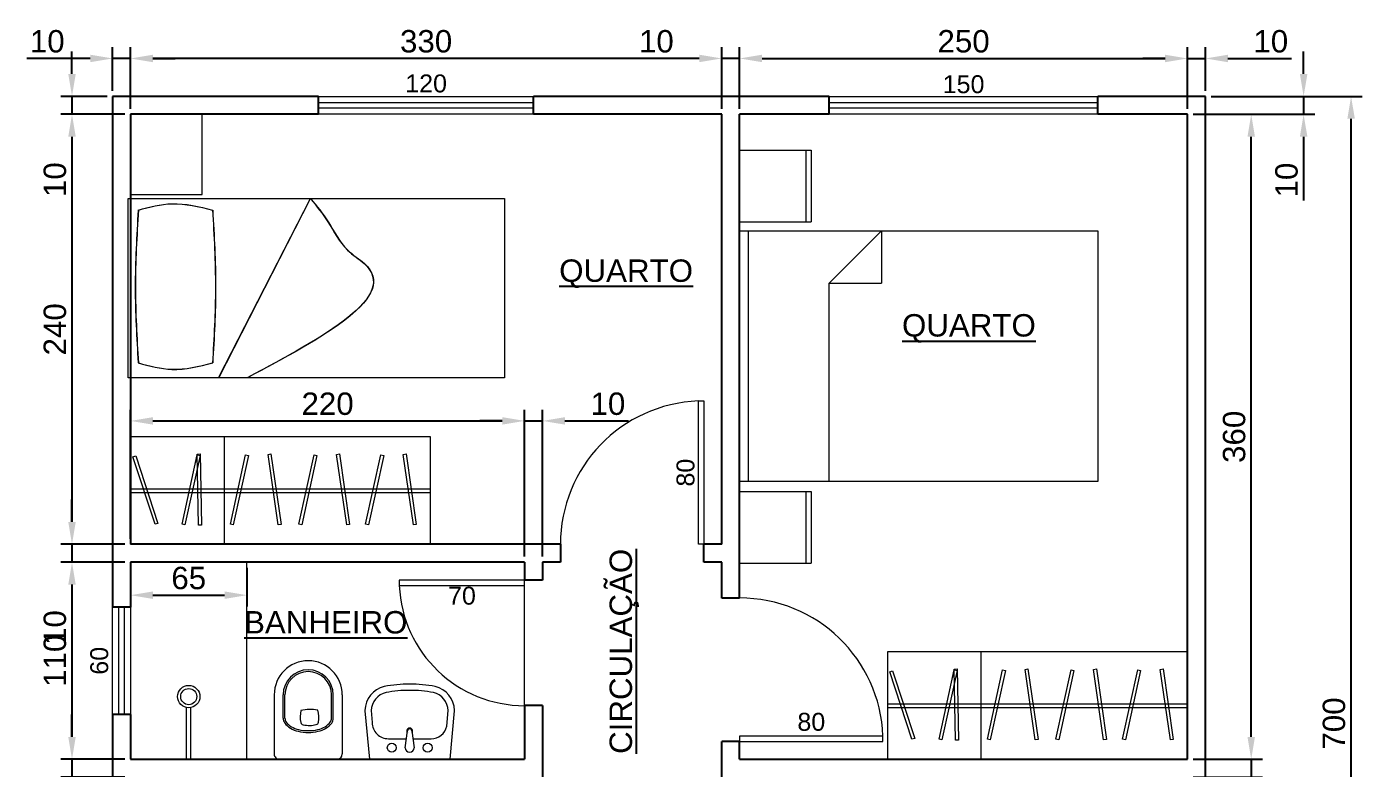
# Model space of a CAD drawing. Header units: millimetres. Extents: x 2669 to 4215, y 1246 to 2066.
# Drawn here: x 3469 to 4215, y 1652 to 2066 of the extents above; entities that cross this region are included whole.
import ezdxf

# ---------------------------------------------------------------- set-up
doc = ezdxf.new("R2010")
doc.units = ezdxf.units.MM
for name, color, linetype, lineweight in [('blocos', 40, 'Continuous', 9), ('Cotas', 7, 'Continuous', 9), ('janelas', 1, 'Continuous', 13), ('paredes', 5, 'Continuous', 25), ('piso', 8, 'Continuous', 9), ('portas', 25, 'Continuous', 13)]:
    doc.layers.add(name, color=color, linetype=linetype, lineweight=lineweight)
doc.layers.add('Texto', color=102, linetype='Continuous')
doc.styles.add('Annotative', font='arial.ttf')
doc.styles.get("Standard").update_dxf_attribs({"font": 'arial.ttf'})
doc.dimstyles.new('Copy of ISO-25', dxfattribs={"dimscale": 0, "dimtxt": 2, "dimasz": 2.5, "dimexe": 1.25, "dimexo": 0.625, "dimtad": 1, "dimtxsty": 'Standard', "dimcen": 2.5, "dimse1": 1, "dimse2": 1, "dimsd1": 1, "dimsd2": 1, "dimclrt": 102, "dimadec": 0, "dimazin": 0, "dimtfac": 1, "dimtmove": 0, "dimatfit": 3, "dimfxl": 1, "dimarcsym": 0})
doc.dimstyles.new('ISO-25', dxfattribs={"dimtxt": 2.5, "dimasz": 2.5, "dimexe": 1.25, "dimexo": 0.625, "dimtad": 1, "dimtxsty": 'Standard', "dimcen": 2.5, "dimclrt": 7, "dimadec": 0, "dimazin": 0, "dimtfac": 1, "dimtmove": 0, "dimatfit": 3, "dimfxl": 1, "dimarcsym": 0})

# ---------------------------------------------------------------- blocks, each defined once
blk = doc.blocks.new('*D75')
at = {"layer": 'Cotas', "color": 0, "lineweight": -2, "transparency": 16777216}
for p, q in [((4152.75, 1669.31), (4152.75, 1681.81)), ((4120.32, 1656.81), (4159, 1656.81)), ((4152.75, 1656.81), (4152.75, 1646.81)), ((4120.32, 1646.81), (4159, 1646.81)), ((4152.75, 1634.31), (4152.75, 1598.87))]:
    blk.add_line(p, q, dxfattribs=at)
at = {"layer": 'Cotas', "color": 0, "transparency": 16777216}
for points in [[(4150.67, 1669.31), (4154.83, 1669.31), (4152.75, 1656.81)], [(4150.67, 1634.31), (4154.83, 1634.31), (4152.75, 1646.81)]]:
    blk.add_solid(points, dxfattribs=at)
at = {"layer": 'Defpoints', "color": 0, "transparency": 16777216}
for p in [(4117.19, 1656.81), (4117.19, 1646.81), (4152.75, 1646.81)]:
    blk.add_point(p, dxfattribs=at)
at = {"layer": 'Cotas', "color": 7, "transparency": 16777216, "insert": (4143.24, 1610.34), "char_height": 12.5, "attachment_point": 5, "rotation": 90}
blk.add_mtext('10', dxfattribs=at)
blk = doc.blocks.new('*D76')
at = {"layer": 'Cotas', "color": 0, "lineweight": -2, "transparency": 16777216}
for p, q in [((4120.32, 2016.81), (4159, 2016.81)), ((4152.75, 1669.31), (4152.75, 2004.31)), ((4120.32, 1656.81), (4159, 1656.81))]:
    blk.add_line(p, q, dxfattribs=at)
at = {"layer": 'Cotas', "color": 0, "transparency": 16777216}
for points in [[(4150.67, 2004.31), (4154.83, 2004.31), (4152.75, 2016.81)], [(4150.67, 1669.31), (4154.83, 1669.31), (4152.75, 1656.81)]]:
    blk.add_solid(points, dxfattribs=at)
at = {"layer": 'Defpoints', "color": 0, "transparency": 16777216}
for p in [(4117.19, 2016.81), (4152.75, 2016.81), (4117.19, 1656.81)]:
    blk.add_point(p, dxfattribs=at)
at = {"layer": 'Cotas', "color": 7, "transparency": 16777216, "insert": (4143.24, 1836.81), "char_height": 12.5, "attachment_point": 5, "rotation": 90}
blk.add_mtext('360', dxfattribs=at)
blk = doc.blocks.new('*D77')
at = {"layer": 'Cotas', "color": 0, "lineweight": -2, "transparency": 16777216}
for p, q in [((4181.99, 2039.31), (4181.99, 2051.81)), ((4130.32, 2026.81), (4188.24, 2026.81)), ((4181.99, 2026.81), (4181.99, 2016.81)), ((4120.32, 2016.81), (4188.24, 2016.81)), ((4181.99, 2004.31), (4181.99, 1968.63))]:
    blk.add_line(p, q, dxfattribs=at)
at = {"layer": 'Cotas', "color": 0, "transparency": 16777216}
for points in [[(4179.91, 2039.31), (4184.08, 2039.31), (4181.99, 2026.81)], [(4179.91, 2004.31), (4184.08, 2004.31), (4181.99, 2016.81)]]:
    blk.add_solid(points, dxfattribs=at)
at = {"layer": 'Defpoints', "color": 0, "transparency": 16777216}
for p in [(4127.19, 2026.81), (4181.99, 2026.81), (4117.19, 2016.81)]:
    blk.add_point(p, dxfattribs=at)
at = {"layer": 'Cotas', "color": 7, "transparency": 16777216, "insert": (4172.49, 1980.1), "char_height": 12.5, "attachment_point": 5, "rotation": 90}
blk.add_mtext('10', dxfattribs=at)
blk = doc.blocks.new('*D78')
at = {"layer": 'Cotas', "color": 0, "lineweight": -2, "transparency": 16777216}
for p, q in [((4117.19, 2019.94), (4117.19, 2054.23)), ((4127.19, 2029.94), (4127.19, 2054.23)), ((4104.69, 2047.98), (4092.19, 2047.98)), ((4117.19, 2047.98), (4127.19, 2047.98)), ((4139.69, 2047.98), (4175.13, 2047.98))]:
    blk.add_line(p, q, dxfattribs=at)
at = {"layer": 'Cotas', "color": 0, "transparency": 16777216}
for points in [[(4104.69, 2050.06), (4104.69, 2045.9), (4117.19, 2047.98)], [(4139.69, 2050.06), (4139.69, 2045.9), (4127.19, 2047.98)]]:
    blk.add_solid(points, dxfattribs=at)
at = {"layer": 'Defpoints', "color": 0, "transparency": 16777216}
for p in [(4127.19, 2047.98), (4127.19, 2026.81), (4117.19, 2016.81)]:
    blk.add_point(p, dxfattribs=at)
at = {"layer": 'Cotas', "color": 7, "transparency": 16777216, "insert": (4163.66, 2057.49), "char_height": 12.5, "attachment_point": 5}
blk.add_mtext('10', dxfattribs=at)
blk = doc.blocks.new('*D79')
at = {"layer": 'Cotas', "color": 0, "lineweight": -2, "transparency": 16777216}
for p, q in [((3867.19, 2019.94), (3867.19, 2054.23)), ((4117.19, 2019.94), (4117.19, 2054.23)), ((3879.69, 2047.98), (4104.69, 2047.98))]:
    blk.add_line(p, q, dxfattribs=at)
at = {"layer": 'Cotas', "color": 0, "transparency": 16777216}
for points in [[(3879.69, 2050.06), (3879.69, 2045.9), (3867.19, 2047.98)], [(4104.69, 2050.06), (4104.69, 2045.9), (4117.19, 2047.98)]]:
    blk.add_solid(points, dxfattribs=at)
at = {"layer": 'Defpoints', "color": 0, "transparency": 16777216}
for p in [(4117.19, 2047.98), (3867.19, 2016.81), (4117.19, 2016.81)]:
    blk.add_point(p, dxfattribs=at)
at = {"layer": 'Cotas', "color": 7, "transparency": 16777216, "insert": (3992.19, 2057.49), "char_height": 12.5, "attachment_point": 5}
blk.add_mtext('250', dxfattribs=at)
blk = doc.blocks.new('*D80')
at = {"layer": 'Cotas', "color": 0, "lineweight": -2, "transparency": 16777216}
for p, q in [((3857.19, 2019.94), (3857.19, 2054.23)), ((3867.19, 2019.94), (3867.19, 2054.23)), ((3844.69, 2047.98), (3809.25, 2047.98)), ((3867.19, 2047.98), (3857.19, 2047.98)), ((3879.69, 2047.98), (3892.19, 2047.98))]:
    blk.add_line(p, q, dxfattribs=at)
at = {"layer": 'Cotas', "color": 0, "transparency": 16777216}
for points in [[(3844.69, 2050.06), (3844.69, 2045.9), (3857.19, 2047.98)], [(3879.69, 2050.06), (3879.69, 2045.9), (3867.19, 2047.98)]]:
    blk.add_solid(points, dxfattribs=at)
at = {"layer": 'Defpoints', "color": 0, "transparency": 16777216}
for p in [(3857.19, 2047.98), (3857.19, 2016.81), (3867.19, 2016.81)]:
    blk.add_point(p, dxfattribs=at)
at = {"layer": 'Cotas', "color": 7, "transparency": 16777216, "insert": (3820.72, 2057.49), "char_height": 12.5, "attachment_point": 5}
blk.add_mtext('10', dxfattribs=at)
blk = doc.blocks.new('*D81')
at = {"layer": 'Cotas', "color": 0, "lineweight": -2, "transparency": 16777216}
for p, q in [((3527.19, 2019.94), (3527.19, 2054.23)), ((3857.19, 2019.94), (3857.19, 2054.23)), ((3844.69, 2047.98), (3539.69, 2047.98))]:
    blk.add_line(p, q, dxfattribs=at)
at = {"layer": 'Cotas', "color": 0, "transparency": 16777216}
for points in [[(3539.69, 2050.06), (3539.69, 2045.9), (3527.19, 2047.98)], [(3844.69, 2050.06), (3844.69, 2045.9), (3857.19, 2047.98)]]:
    blk.add_solid(points, dxfattribs=at)
at = {"layer": 'Defpoints', "color": 0, "transparency": 16777216}
for p in [(3527.19, 2047.98), (3527.19, 2016.81), (3857.19, 2016.81)]:
    blk.add_point(p, dxfattribs=at)
at = {"layer": 'Cotas', "color": 7, "transparency": 16777216, "insert": (3692.19, 2057.49), "char_height": 12.5, "attachment_point": 5}
blk.add_mtext('330', dxfattribs=at)
blk = doc.blocks.new('*D82')
at = {"layer": 'Cotas', "color": 0, "lineweight": -2, "transparency": 16777216}
for p, q in [((3517.19, 2029.94), (3517.19, 2054.23)), ((3527.19, 2019.94), (3527.19, 2054.23)), ((3504.69, 2047.98), (3469.25, 2047.98)), ((3527.19, 2047.98), (3517.19, 2047.98)), ((3539.69, 2047.98), (3552.19, 2047.98))]:
    blk.add_line(p, q, dxfattribs=at)
at = {"layer": 'Cotas', "color": 0, "transparency": 16777216}
for points in [[(3504.69, 2050.06), (3504.69, 2045.9), (3517.19, 2047.98)], [(3539.69, 2050.06), (3539.69, 2045.9), (3527.19, 2047.98)]]:
    blk.add_solid(points, dxfattribs=at)
at = {"layer": 'Defpoints', "color": 0, "transparency": 16777216}
for p in [(3517.19, 2047.98), (3517.19, 2026.81), (3527.19, 2016.81)]:
    blk.add_point(p, dxfattribs=at)
at = {"layer": 'Cotas', "color": 7, "transparency": 16777216, "insert": (3480.72, 2057.49), "char_height": 12.5, "attachment_point": 5}
blk.add_mtext('10', dxfattribs=at)
blk = doc.blocks.new('*D83')
at = {"layer": 'Cotas', "color": 0, "lineweight": -2, "transparency": 16777216}
for p, q in [((3494.53, 2039.31), (3494.53, 2051.81)), ((3514.07, 2026.81), (3488.28, 2026.81)), ((3494.53, 2026.81), (3494.53, 2016.81)), ((3524.07, 2016.81), (3488.28, 2016.81)), ((3494.53, 2004.31), (3494.53, 1968.87))]:
    blk.add_line(p, q, dxfattribs=at)
at = {"layer": 'Cotas', "color": 0, "transparency": 16777216}
for points in [[(3492.45, 2039.31), (3496.62, 2039.31), (3494.53, 2026.81)], [(3492.45, 2004.31), (3496.62, 2004.31), (3494.53, 2016.81)]]:
    blk.add_solid(points, dxfattribs=at)
at = {"layer": 'Defpoints', "color": 0, "transparency": 16777216}
for p in [(3517.19, 2026.81), (3494.53, 2016.81), (3527.19, 2016.81)]:
    blk.add_point(p, dxfattribs=at)
at = {"layer": 'Cotas', "color": 7, "transparency": 16777216, "insert": (3485.03, 1980.34), "char_height": 12.5, "attachment_point": 5, "rotation": 90}
blk.add_mtext('10', dxfattribs=at)
blk = doc.blocks.new('*D84')
at = {"layer": 'Cotas', "color": 0, "lineweight": -2, "transparency": 16777216}
for p, q in [((3524.07, 2016.81), (3488.28, 2016.81)), ((3494.53, 2004.31), (3494.53, 1789.31)), ((3524.07, 1776.81), (3488.28, 1776.81))]:
    blk.add_line(p, q, dxfattribs=at)
at = {"layer": 'Cotas', "color": 0, "transparency": 16777216}
for points in [[(3492.45, 2004.31), (3496.62, 2004.31), (3494.53, 2016.81)], [(3492.45, 1789.31), (3496.62, 1789.31), (3494.53, 1776.81)]]:
    blk.add_solid(points, dxfattribs=at)
at = {"layer": 'Defpoints', "color": 0, "transparency": 16777216}
for p in [(3527.19, 2016.81), (3494.53, 1776.81), (3527.19, 1776.81)]:
    blk.add_point(p, dxfattribs=at)
at = {"layer": 'Cotas', "color": 7, "transparency": 16777216, "insert": (3485.03, 1896.81), "char_height": 12.5, "attachment_point": 5, "rotation": 90}
blk.add_mtext('240', dxfattribs=at)
blk = doc.blocks.new('*D85')
at = {"layer": 'Cotas', "color": 0, "lineweight": -2, "transparency": 16777216}
for p, q in [((3494.53, 1789.31), (3494.53, 1801.81)), ((3524.07, 1776.81), (3488.28, 1776.81)), ((3494.53, 1776.81), (3494.53, 1766.81)), ((3524.07, 1766.81), (3488.28, 1766.81)), ((3494.53, 1754.31), (3494.53, 1718.87))]:
    blk.add_line(p, q, dxfattribs=at)
at = {"layer": 'Cotas', "color": 0, "transparency": 16777216}
for points in [[(3492.45, 1789.31), (3496.62, 1789.31), (3494.53, 1776.81)], [(3492.45, 1754.31), (3496.62, 1754.31), (3494.53, 1766.81)]]:
    blk.add_solid(points, dxfattribs=at)
at = {"layer": 'Defpoints', "color": 0, "transparency": 16777216}
for p in [(3527.19, 1776.81), (3494.53, 1766.81), (3527.19, 1766.81)]:
    blk.add_point(p, dxfattribs=at)
at = {"layer": 'Cotas', "color": 7, "transparency": 16777216, "insert": (3485.03, 1730.34), "char_height": 12.5, "attachment_point": 5, "rotation": 90}
blk.add_mtext('10', dxfattribs=at)
blk = doc.blocks.new('*D86')
at = {"layer": 'Cotas', "color": 0, "lineweight": -2, "transparency": 16777216}
for p, q in [((3524.07, 1766.81), (3488.28, 1766.81)), ((3494.53, 1754.31), (3494.53, 1669.31)), ((3524.07, 1656.81), (3488.28, 1656.81))]:
    blk.add_line(p, q, dxfattribs=at)
at = {"layer": 'Cotas', "color": 0, "transparency": 16777216}
for points in [[(3492.45, 1754.31), (3496.62, 1754.31), (3494.53, 1766.81)], [(3492.45, 1669.31), (3496.62, 1669.31), (3494.53, 1656.81)]]:
    blk.add_solid(points, dxfattribs=at)
at = {"layer": 'Defpoints', "color": 0, "transparency": 16777216}
for p in [(3527.19, 1766.81), (3494.53, 1656.81), (3527.19, 1656.81)]:
    blk.add_point(p, dxfattribs=at)
at = {"layer": 'Cotas', "color": 7, "transparency": 16777216, "insert": (3485.03, 1711.81), "char_height": 12.5, "attachment_point": 5, "rotation": 90}
blk.add_mtext('110', dxfattribs=at)
blk = doc.blocks.new('*D87')
at = {"layer": 'Cotas', "color": 0, "lineweight": -2, "transparency": 16777216}
for p, q in [((3494.53, 1669.31), (3494.53, 1681.81)), ((3524.07, 1656.81), (3488.28, 1656.81)), ((3494.53, 1656.81), (3494.53, 1646.81)), ((3524.07, 1646.81), (3488.28, 1646.81)), ((3494.53, 1634.31), (3494.53, 1598.87))]:
    blk.add_line(p, q, dxfattribs=at)
at = {"layer": 'Cotas', "color": 0, "transparency": 16777216}
for points in [[(3492.45, 1669.31), (3496.62, 1669.31), (3494.53, 1656.81)], [(3492.45, 1634.31), (3496.62, 1634.31), (3494.53, 1646.81)]]:
    blk.add_solid(points, dxfattribs=at)
at = {"layer": 'Defpoints', "color": 0, "transparency": 16777216}
for p in [(3527.19, 1656.81), (3494.53, 1646.81), (3527.19, 1646.81)]:
    blk.add_point(p, dxfattribs=at)
at = {"layer": 'Cotas', "color": 7, "transparency": 16777216, "insert": (3485.03, 1610.34), "char_height": 12.5, "attachment_point": 5, "rotation": 90}
blk.add_mtext('10', dxfattribs=at)
blk = doc.blocks.new('*D90')
at = {"layer": 'Cotas', "color": 0, "lineweight": -2, "transparency": 16777216}
for p, q in [((4130.32, 2026.81), (4214.73, 2026.81)), ((4208.48, 1339.31), (4208.48, 2014.31)), ((4130.32, 1326.81), (4214.73, 1326.81))]:
    blk.add_line(p, q, dxfattribs=at)
at = {"layer": 'Cotas', "color": 0, "transparency": 16777216}
for points in [[(4206.4, 2014.31), (4210.57, 2014.31), (4208.48, 2026.81)], [(4206.4, 1339.31), (4210.57, 1339.31), (4208.48, 1326.81)]]:
    blk.add_solid(points, dxfattribs=at)
at = {"layer": 'Defpoints', "color": 0, "transparency": 16777216}
for p in [(4127.19, 2026.81), (4208.48, 2026.81), (4127.19, 1326.81)]:
    blk.add_point(p, dxfattribs=at)
at = {"layer": 'Cotas', "color": 7, "transparency": 16777216, "insert": (4198.98, 1676.81), "char_height": 12.5, "attachment_point": 5, "rotation": 90}
blk.add_mtext('700', dxfattribs=at)
blk = doc.blocks.new('*D91')
at = {"layer": 'Cotas', "color": 0, "lineweight": -2, "transparency": 16777216}
for p, q in [((3527.19, 1779.94), (3527.19, 1851.94)), ((3747.19, 1769.94), (3747.19, 1851.94)), ((3539.69, 1845.69), (3734.69, 1845.69))]:
    blk.add_line(p, q, dxfattribs=at)
at = {"layer": 'Cotas', "color": 0, "transparency": 16777216}
for points in [[(3539.69, 1847.77), (3539.69, 1843.61), (3527.19, 1845.69)], [(3734.69, 1847.77), (3734.69, 1843.61), (3747.19, 1845.69)]]:
    blk.add_solid(points, dxfattribs=at)
at = {"layer": 'Defpoints', "color": 0, "transparency": 16777216}
for p in [(3747.19, 1845.69), (3527.19, 1776.81), (3747.19, 1766.81)]:
    blk.add_point(p, dxfattribs=at)
at = {"layer": 'Cotas', "color": 7, "transparency": 16777216, "insert": (3637.19, 1855.2), "char_height": 12.5, "attachment_point": 5}
blk.add_mtext('220', dxfattribs=at)
blk = doc.blocks.new('*D54')
at = {"layer": 'Cotas', "color": 0, "lineweight": -2, "transparency": 16777216}
for p, q in [((3527.19, 1763.69), (3527.19, 1742.17)), ((3592.19, 1763.69), (3592.19, 1742.17)), ((3539.69, 1748.42), (3579.69, 1748.42))]:
    blk.add_line(p, q, dxfattribs=at)
at = {"layer": 'Cotas', "color": 0, "transparency": 16777216}
for points in [[(3539.69, 1750.51), (3539.69, 1746.34), (3527.19, 1748.42)], [(3579.69, 1750.51), (3579.69, 1746.34), (3592.19, 1748.42)]]:
    blk.add_solid(points, dxfattribs=at)
at = {"layer": 'Defpoints', "color": 0, "transparency": 16777216}
for p in [(3527.19, 1766.81), (3592.19, 1766.81), (3592.19, 1748.42)]:
    blk.add_point(p, dxfattribs=at)
at = {"layer": 'Cotas', "color": 7, "transparency": 16777216, "insert": (3559.69, 1757.93), "char_height": 12.5, "attachment_point": 5}
blk.add_mtext('65', dxfattribs=at)
blk = doc.blocks.new('*D59')
at = {"layer": 'Defpoints', "color": 0, "transparency": 16777216}
for p in [(3517.19, 1741.81), (3517.19, 1681.81), (3518.02, 1681.81)]:
    blk.add_point(p, dxfattribs=at)
at = {"layer": 'Cotas', "color": 102, "transparency": 16777216, "insert": (3509.79, 1711.81), "char_height": 10, "attachment_point": 5, "rotation": 90}
blk.add_mtext('60', dxfattribs=at)
blk = doc.blocks.new('*D60')
at = {"layer": 'Defpoints', "color": 0, "transparency": 16777216}
for p in [(3677.19, 1753.81), (3747.19, 1753.81), (3677.19, 1739.85)]:
    blk.add_point(p, dxfattribs=at)
at = {"layer": 'Cotas', "color": 102, "transparency": 16777216, "insert": (3712.19, 1748.08), "char_height": 10, "attachment_point": 5}
blk.add_mtext('70', dxfattribs=at)
blk = doc.blocks.new('*D61')
at = {"layer": 'Defpoints', "color": 0, "transparency": 16777216}
for p in [(3867.19, 1669.81), (3947.19, 1669.81), (3947.19, 1669.44)]:
    blk.add_point(p, dxfattribs=at)
at = {"layer": 'Cotas', "color": 102, "transparency": 16777216, "insert": (3907.19, 1677.67), "char_height": 10, "attachment_point": 5}
blk.add_mtext('80', dxfattribs=at)
blk = doc.blocks.new('*D62')
at = {"layer": 'Defpoints', "color": 0, "transparency": 16777216}
for p in [(3844.19, 1856.81), (3845.25, 1856.81), (3844.19, 1776.81)]:
    blk.add_point(p, dxfattribs=at)
at = {"layer": 'Cotas', "color": 102, "transparency": 16777216, "insert": (3837.02, 1816.81), "char_height": 10, "attachment_point": 5, "rotation": 90}
blk.add_mtext('80', dxfattribs=at)
blk = doc.blocks.new('*D63')
at = {"layer": 'Defpoints', "color": 0, "transparency": 16777216}
for p in [(3917.19, 2026.81), (4067.19, 2026.81), (4067.19, 2025.31)]:
    blk.add_point(p, dxfattribs=at)
at = {"layer": 'Cotas', "color": 102, "transparency": 16777216, "insert": (3992.19, 2033.54), "char_height": 10, "attachment_point": 5}
blk.add_mtext('150', dxfattribs=at)
blk = doc.blocks.new('*D64')
at = {"layer": 'Defpoints', "color": 0, "transparency": 16777216}
for p in [(3632.19, 2026.81), (3752.19, 2026.81), (3752.19, 2025.74)]:
    blk.add_point(p, dxfattribs=at)
at = {"layer": 'Cotas', "color": 102, "transparency": 16777216, "insert": (3692.19, 2033.97), "char_height": 10, "attachment_point": 5}
blk.add_mtext('120', dxfattribs=at)
blk = doc.blocks.new('camacasal')
at = {"layer": 'blocos'}
for p, q in [((0, 75), (0, 115)), ((0, 115), (40, 115)), ((37, 115), (37, 75)), ((40, 115), (40, 75)), ((0, 75), (40, 75)), ((0, 70), (200, 70)), ((0, -70), (0, 70)), ((5, -70), (5, 70)), ((50, 40.74), (79.26, 70)), ((79.26, 70), (79.26, 40.74)), ((200, 70), (200, -70)), ((50, -70), (50, 40.74)), ((50, 40.74), (79.26, 40.74)), ((200, -70), (0, -70)), ((0, -75.48), (40, -75.48)), ((0, -115.48), (0, -75.48)), ((37, -75.48), (37, -115.48)), ((40, -75.48), (40, -115.48)), ((0, -115.48), (40, -115.48))]:
    blk.add_line(p, q, dxfattribs=at)
blk = doc.blocks.new('roupeiro1')
at = {"layer": 'blocos'}
for p, q in [((115.31, 60), (-52.19, 60)), ((-52.19, 60), (-52.19, 0)), ((0, 60), (0, 0)), ((115.31, 0), (115.31, 60)), ((-50.84, 48.91), (-49.29, 49.42)), ((-38.51, 11.17), (-50.84, 48.91)), ((-49.29, 49.42), (-36.95, 11.68)), ((-23.41, 11.16), (-14.9, 49.94)), ((-13.3, 49.59), (-21.81, 10.81)), ((-14.95, 50.4), (-13.31, 50.43)), ((-14.15, 10.7), (-14.95, 50.4)), ((-14.9, 49.94), (-13.3, 49.59)), ((-13.31, 50.43), (-12.51, 10.73)), ((3.57, 11.16), (12.09, 49.94)), ((13.68, 49.59), (5.17, 10.81)), ((12.09, 49.94), (13.68, 49.59)), ((24.6, 50.2), (26.22, 50.43)), ((30.28, 10.9), (24.6, 50.2)), ((26.22, 50.43), (31.89, 11.13)), ((41.79, 11.16), (50.3, 49.94)), ((51.89, 49.59), (43.38, 10.81)), ((50.3, 49.94), (51.89, 49.59)), ((62.81, 50.2), (64.43, 50.43)), ((68.49, 10.9), (62.81, 50.2)), ((64.43, 50.43), (70.11, 11.13)), ((79.02, 11.16), (87.53, 49.94)), ((89.13, 49.59), (80.62, 10.81)), ((87.53, 49.94), (89.13, 49.59)), ((100.04, 50.2), (101.66, 50.43)), ((105.72, 10.9), (100.04, 50.2)), ((101.66, 50.43), (107.34, 11.13)), ((-52.19, 31), (115.31, 31)), ((-52.19, 29), (115.31, 29)), ((-36.95, 11.68), (-38.51, 11.17)), ((-21.81, 10.81), (-23.41, 11.16)), ((-12.51, 10.73), (-14.15, 10.7)), ((5.17, 10.81), (3.57, 11.16)), ((31.89, 11.13), (30.28, 10.9)), ((43.38, 10.81), (41.79, 11.16)), ((70.11, 11.13), (68.49, 10.9)), ((80.62, 10.81), (79.02, 11.16)), ((107.34, 11.13), (105.72, 10.9)), ((-52.19, 0), (115.31, 0))]:
    blk.add_line(p, q, dxfattribs=at)
blk = doc.blocks.new('cama_solt')
at = {"layer": 'blocos'}
for p, q in [((-50, -210), (-50, 0)), ((-50, 0), (50, 0)), ((50, 0), (50, -210)), ((52.31, -1.24), (52.31, -41.24)), ((97.05, -1.24), (52.31, -1.24)), ((97.05, -41.24), (97.05, -1.24)), ((52.31, -41.24), (97.05, -41.24)), ((50, -210), (-50, -210))]:
    blk.add_line(p, q, dxfattribs=at)
at = {"layer": 'blocos', "linetype": 'Continuous', "ltscale": 100}
for p, q in [((-50.02, -50.39), (49.98, -101.66)), ((-50, -50.5), (50, -101.77))]:
    blk.add_line(p, q, dxfattribs=at)
at = {"layer": 'blocos', "ltscale": 100}
for points in [[(-41.74, -5.51), (-45.3, -24.35), (-41.74, -47.01)], [(-41.72, -5.62), (-45.27, -24.46), (-41.72, -47.12)], [(43.59, -5.51), (0.36, -3.87), (-41.74, -5.51)], [(43.61, -5.62), (0.39, -3.98), (-41.72, -5.62)], [(43.59, -5.51), (47.14, -24.35), (43.59, -47.01)], [(43.61, -5.62), (47.17, -24.46), (43.61, -47.12)], [(43.59, -47.01), (0.36, -48.65), (-41.74, -47.01)], [(43.61, -47.12), (0.39, -48.76), (-41.72, -47.12)]]:
    blk.add_spline(points, degree=3, dxfattribs=at)
at = {"layer": 'blocos', "linetype": 'Continuous', "ltscale": 100}
for points in [[(49.98, -101.66), (37.01, -111.46), (21.31, -122.31), (13.76, -131.66), (-50.02, -66.37)], [(50, -101.77), (37.04, -111.57), (21.33, -122.42), (13.78, -131.77), (-50, -66.49)]]:
    blk.add_spline(points, degree=3, dxfattribs=at)
blk = doc.blocks.new('bide')
at = {"layer": 'blocos'}
for p, q in [((-36, 19), (-3, 19)), ((0, 16), (0, -16)), ((-23, 14), (-36, 14)), ((-23, 13), (-36, 13)), ((-23, -13), (-36, -13)), ((-23, -14), (-36, -14)), ((-36, -19), (-3, -19))]:
    blk.add_line(p, q, dxfattribs=at)
for centre, radius, start, end in [((-36, 0), 19, 90, 270), ((-3, 16), 3, 0, 90), ((-36, 0), 14, 90, 270), ((-36, 0), 13, 90, 270), ((-23, 9.25), 4.75, 54.06263, 90), ((-23, 9.25), 3.75, 54.06263, 90), ((-26.19, 4.84), 9.19, 29.74488, 54.06263), ((-26.19, 4.84), 10.19, 29.74488, 54.06263), ((-31.31, 1.92), 15.08, 13.31647, 29.74488), ((-31.31, 1.92), 16.08, 13.31647, 29.74488), ((-2.44, 1.12), 25.39, 170.48103, 191.89756), ((-22.74, -13.69), 19.59, 83.89132, 104.02168), ((-21.24, 4.05), 1.84, 13.60038, 71.3149), ((-33.95, 0.3), 15.09, 2.00251, 16.08859), ((-33.96, 0.82), 15.09, 345.94213, 0.02821), ((-39.42, 0), 23.42, 0, 13.31647), ((-39.42, 0), 23.42, 346.68353, 0), ((-39.42, 0), 24.42, 0, 13.31647), ((-23.66, 15.09), 19.55, 259.30392, 279.36523), ((-21.13, -2.48), 1.84, 290.71582, 348.43034), ((-31.31, -1.92), 15.08, 330.25512, 346.68353), ((-31.31, -1.92), 16.08, 330.25512, 346.68353), ((-39.42, 0), 24.42, 346.68353, 0), ((-23, -9.25), 3.75, 270, 305.93737), ((-23, -9.25), 4.75, 270, 305.93737), ((-26.19, -4.84), 9.19, 305.93737, 330.25512), ((-26.19, -4.84), 10.19, 305.93737, 330.25512), ((-3, -16), 3, 270, 0)]:
    blk.add_arc(centre, radius, start, end, dxfattribs=at)
blk = doc.blocks.new('chuveiro')
at = {"layer": 'blocos'}
for p, q in [((-1.25, 0), (-1.25, 28.88)), ((1.25, 0), (1.25, 28.88)), ((-1.25, 0), (1.25, 0))]:
    blk.add_line(p, q, dxfattribs=at)
for radius in [6.25, 4.5]:
    blk.add_circle((0, 35), radius, dxfattribs=at)
blk = doc.blocks.new('pia')
at = {"layer": 'blocos'}
for p, q in [((27, 25), (0, 22.5)), ((0, 22.5), (0, -22.5)), ((27.29, 25), (27, 25)), ((27.16, 21.5), (20.5, 20.92)), ((27.23, 21.5), (27.16, 21.5)), ((11.5, 11.92), (11.5, 1.78)), ((6.5, 2.5), (15.88, 1.15)), ((15.88, -1.15), (6.5, -2.5)), ((11.5, -1.78), (11.5, -11.92)), ((18.53, -20.7), (27.16, -21.5)), ((27.16, -21.5), (27.23, -21.5)), ((0, -22.5), (27, -25)), ((27, -25), (27.29, -25))]:
    blk.add_line(p, q, dxfattribs=at)
for centre in [(6.5, 10), (6.5, -10)]:
    blk.add_circle(centre, 2.5, dxfattribs=at)
for centre, radius, start, end in [((26.85, 10.8), 14.2, 13.85327, 88.23636), ((20.5, 11.92), 9, 90, 180), ((26.85, 10.8), 10.7, 12.95977, 87.96836), ((-33.85, 0), 72.35, 0, 10.51515), ((-32.36, 0.07), 74.36, 359.946, 10.95665), ((6.5, 0), 2.5, 90, 270), ((15.88, 0), 1.57, 234.97968, 125.02032), ((15.88, 0), 1.15, 270, 90), ((-33.85, 0), 72.35, 349.48485, 360), ((-32.36, -0.07), 74.36, 349.04335, 0.054), ((20.5, -11.92), 9, 180, 257.36664), ((26.85, -10.8), 10.7, 272.03164, 347.04023), ((26.85, -10.8), 14.2, 271.76364, 346.14673)]:
    blk.add_arc(centre, radius, start, end, dxfattribs=at)
blk = doc.blocks.new('*D66')
at = {"layer": 'Cotas', "color": 0, "lineweight": -2, "transparency": 16777216}
for p, q in [((3747.19, 1769.94), (3747.19, 1851.94)), ((3757.19, 1769.94), (3757.19, 1851.94)), ((3734.69, 1845.69), (3722.19, 1845.69)), ((3747.19, 1845.69), (3757.19, 1845.69)), ((3769.69, 1845.69), (3805.13, 1845.69))]:
    blk.add_line(p, q, dxfattribs=at)
at = {"layer": 'Cotas', "color": 0, "transparency": 16777216}
for points in [[(3734.69, 1847.77), (3734.69, 1843.61), (3747.19, 1845.69)], [(3769.69, 1847.77), (3769.69, 1843.61), (3757.19, 1845.69)]]:
    blk.add_solid(points, dxfattribs=at)
at = {"layer": 'Defpoints', "color": 0, "transparency": 16777216}
for p in [(3757.19, 1845.69), (3747.19, 1766.81), (3757.19, 1766.81)]:
    blk.add_point(p, dxfattribs=at)
at = {"layer": 'Cotas', "color": 7, "transparency": 16777216, "insert": (3793.66, 1855.2), "char_height": 12.5, "attachment_point": 5}
blk.add_mtext('10', dxfattribs=at)

msp = doc.modelspace()

# ---------------------------------------------------------------- linework, layer by layer
at = {"layer": 'janelas'}
for p, q in [((3632.191, 2026.811), (3752.191, 2026.811)), ((3632.191, 2023.311), (3752.191, 2023.311)), ((3752.191, 2020.311), (3632.191, 2020.311)), ((3917.191, 2026.811), (4067.191, 2026.811)), ((3917.191, 2023.311), (4067.191, 2023.311)), ((4067.191, 2020.311), (3917.191, 2020.311)), ((3752.191, 2016.811), (3632.191, 2016.811)), ((4067.191, 2016.811), (3917.191, 2016.811)), ((3517.191, 1681.811), (3517.191, 1741.811)), ((3520.691, 1681.811), (3520.691, 1741.811)), ((3523.691, 1741.811), (3523.691, 1681.811)), ((3527.191, 1741.811), (3527.191, 1681.811))]:
    msp.add_line(p, q, dxfattribs=at)
at = {"layer": 'paredes'}
for p, q in [((3632.191, 2026.811), (3517.191, 2026.811)), ((3517.191, 2026.811), (3517.191, 1741.811)), ((3632.191, 2016.811), (3632.191, 2026.811)), ((3917.191, 2026.811), (3752.191, 2026.811)), ((3752.191, 2016.811), (3752.191, 2026.811)), ((3917.191, 2016.811), (3917.191, 2026.811)), ((4127.191, 2026.811), (4067.191, 2026.811)), ((4067.191, 2016.811), (4067.191, 2026.811)), ((4127.191, 1326.811), (4127.191, 2026.811)), ((3632.191, 2016.811), (3527.191, 2016.811)), ((3527.191, 2016.811), (3527.191, 1776.811)), ((3857.191, 2016.811), (3752.191, 2016.811)), ((3857.191, 1776.811), (3857.191, 2016.811)), ((3867.191, 1746.811), (3867.191, 2016.811)), ((3917.191, 2016.811), (3867.191, 2016.811)), ((4117.191, 2016.811), (4067.191, 2016.811)), ((4117.191, 1656.811), (4117.191, 2016.811)), ((3767.191, 1776.811), (3527.191, 1776.811)), ((3767.191, 1776.811), (3767.191, 1766.811)), ((3857.191, 1776.811), (3847.191, 1776.811)), ((3847.191, 1766.811), (3847.191, 1776.811)), ((3747.191, 1766.811), (3527.191, 1766.811)), ((3527.191, 1766.811), (3527.191, 1741.811)), ((3747.191, 1766.811), (3747.191, 1756.811)), ((3767.191, 1766.811), (3757.191, 1766.811)), ((3757.191, 1766.811), (3757.191, 1756.811)), ((3857.191, 1766.811), (3847.191, 1766.811)), ((3857.191, 1746.811), (3857.191, 1766.811)), ((3757.191, 1756.811), (3747.191, 1756.811)), ((3867.191, 1746.811), (3857.191, 1746.811)), ((3527.191, 1741.811), (3517.191, 1741.811)), ((3747.191, 1686.811), (3747.191, 1656.811)), ((3757.191, 1686.811), (3747.191, 1686.811)), ((3757.191, 1686.811), (3757.191, 1646.811)), ((3517.191, 1681.811), (3517.191, 1586.811)), ((3527.191, 1681.811), (3517.191, 1681.811)), ((3527.191, 1681.811), (3527.191, 1656.811)), ((3857.191, 1646.811), (3857.191, 1666.811)), ((3867.191, 1666.811), (3857.191, 1666.811)), ((3867.191, 1656.811), (3867.191, 1666.811)), ((3527.191, 1656.811), (3747.191, 1656.811)), ((3867.191, 1656.811), (4117.191, 1656.811))]:
    msp.add_line(p, q, dxfattribs=at)
at = {"layer": 'piso'}
for p, q in [((3592.191, 1656.811), (3592.191, 1766.811)), ((3747.191, 1686.811), (3747.191, 1756.811))]:
    msp.add_line(p, q, dxfattribs=at)
at = {"layer": 'portas'}
for points in [[(3847.191, 1776.811), (3844.191, 1776.811), (3844.191, 1856.811), (3847.191, 1856.811)], [(3747.191, 1756.811), (3677.191, 1756.811), (3677.191, 1753.811), (3747.191, 1753.811)], [(3867.191, 1666.811), (3947.191, 1666.811), (3947.191, 1669.811), (3867.191, 1669.811)]]:
    msp.add_lwpolyline(points, close=True, dxfattribs=at)
for centre, radius, start, end in [((3847.191, 1776.811), 80.056, 92.147585, 180), ((3747.191, 1756.811), 70.064, 182.454032, 270), ((3867.191, 1666.811), 80.056, 2.147585, 90)]:
    msp.add_arc(centre, radius, start, end, dxfattribs=at)

# ---------------------------------------------------------------- block references
at = {"layer": 'blocos'}
for name, p, rotation in [('cama_solt', (3525.956, 1919.757), 90), ('bide', (3626.382, 1656.811), 270), ('pia', (3683.034, 1656.811), 89.99999999999999)]:
    msp.add_blockref(name, p, dxfattribs=dict(at, rotation=rotation))
for name, p in [('camacasal', (3867.191, 1881.84)), ('roupeiro1', (3579.378, 1776.811)), ('roupeiro1', (4001.883, 1656.811)), ('chuveiro', (3559.691, 1656.811))]:
    msp.add_blockref(name, p, dxfattribs=at)

# ---------------------------------------------------------------- texts
at = {"layer": 'Texto', "char_height": 15, "attachment_point": 1, "style": 'Annotative'}
for s, insert in [('\\pi46.87553;{\\H0.83333x;\\LQUARTO}', (3719.59, 1935.798)), ('\\pi46.87553;{\\H0.83333x;\\LQUARTO}', (3910.941, 1905.279)), ('\\pi38.88614;{\\H0.83333x;\\LBANHEIRO}', (3551.674, 1739.554))]:
    msp.add_mtext_dynamic_manual_height_columns(s, width=166.91755, gutter_width=62.5, heights=[0], dxfattribs=dict(at, insert=insert))
at = {"layer": 'Texto', "insert": (3794.605, 1632.797), "char_height": 15, "attachment_point": 1, "rotation": 90, "style": 'Annotative'}
msp.add_mtext_dynamic_manual_height_columns('\\pi27.03847;{\\H0.83333x;\\LCIRCULAÇÃO}', width=166.91755, gutter_width=62.5, heights=[0], dxfattribs=at)

# ---------------------------------------------------------------- dimensions: what is measured, and where the dimension line sits
at = {"layer": 'Cotas'}
for base, p1, p2, picture, middle in [((3517.191, 2047.979), (3527.191, 2016.811), (3517.191, 2026.811), '*D82', (3480.723, 2057.487)), ((3527.191, 2047.979), (3857.191, 2016.811), (3527.191, 2016.811), '*D81', (3692.191, 2057.491)), ((3857.191, 2047.979), (3867.191, 2016.811), (3857.191, 2016.811), '*D80', (3820.723, 2057.487)), ((4117.191, 2047.979), (3867.191, 2016.811), (4117.191, 2016.811), '*D79', (3992.191, 2057.487)), ((4127.191, 2047.979), (4117.191, 2016.811), (4127.191, 2026.811), '*D78', (4163.659, 2057.487)), ((3757.191, 1845.689), (3747.191, 1766.811), (3757.191, 1766.811), '*D66', (3793.659, 1855.196)), ((3592.191, 1748.422), (3527.191, 1766.811), (3592.191, 1766.811), '*D54', (3559.691, 1757.93))]:
    dim = msp.add_linear_dim(base=base, p1=p1, p2=p2, dimstyle='ISO-25', override={"dimscale": 5}, dxfattribs=at)
    dim.commit()
    dim.dimension.update_dxf_attribs({"geometry": picture, "text_midpoint": middle})
for base, p1, p2, picture, middle in [((3494.535, 2016.811), (3517.191, 2026.811), (3527.191, 2016.811), '*D83', (3485.028, 1980.343)), ((4208.483, 2026.811), (4127.191, 1326.811), (4127.191, 2026.811), '*D90', (4198.976, 1676.811)), ((3494.535, 1776.811), (3527.191, 2016.811), (3527.191, 1776.811), '*D84', (3485.028, 1896.811)), ((4152.749, 2016.811), (4117.191, 1656.811), (4117.191, 2016.811), '*D76', (4143.238, 1836.811)), ((3494.535, 1766.811), (3527.191, 1776.811), (3527.191, 1766.811), '*D85', (3485.028, 1730.343)), ((3494.535, 1656.811), (3527.191, 1766.811), (3527.191, 1656.811), '*D86', (3485.028, 1711.811)), ((3494.535, 1646.811), (3527.191, 1656.811), (3527.191, 1646.811), '*D87', (3485.028, 1610.343)), ((4152.749, 1646.811), (4117.191, 1656.811), (4117.191, 1646.811), '*D75', (4143.242, 1610.343))]:
    dim = msp.add_linear_dim(base=base, p1=p1, p2=p2, angle=90, dimstyle='ISO-25', override={"dimscale": 5}, dxfattribs=at)
    dim.commit()
    dim.dimension.update_dxf_attribs({"geometry": picture, "text_midpoint": middle})
for base, p1, p2, dimstyle, picture, middle in [((4181.992, 2026.811), (4117.191, 2016.811), (4127.191, 2026.811), 'ISO-25', '*D77', (4181.992, 1980.096)), ((3845.251, 1856.811), (3844.191, 1776.811), (3844.191, 1856.811), 'Copy of ISO-25', '*D62', (3845.251, 1816.811)), ((3518.024, 1681.811), (3517.191, 1741.811), (3517.191, 1681.811), 'Copy of ISO-25', '*D59', (3518.024, 1711.811))]:
    dim = msp.add_linear_dim(base=base, p1=p1, p2=p2, angle=90, dimstyle=dimstyle, override={"dimscale": 5}, dxfattribs=at)
    dim.commit()
    dim.dimension.update_dxf_attribs({"geometry": picture, "text_midpoint": middle, "dimtype": 160})
for base, p1, p2, dimstyle, picture, middle in [((3752.191, 2025.736), (3632.191, 2026.811), (3752.191, 2026.811), 'Copy of ISO-25', '*D64', (3692.191, 2025.736)), ((4067.191, 2025.307), (3917.191, 2026.811), (4067.191, 2026.811), 'Copy of ISO-25', '*D63', (3992.191, 2025.307)), ((3747.191, 1845.689), (3527.191, 1776.811), (3747.191, 1766.811), 'ISO-25', '*D91', (3637.191, 1845.689)), ((3677.191, 1739.853), (3747.191, 1753.811), (3677.191, 1753.811), 'Copy of ISO-25', '*D60', (3712.191, 1739.853)), ((3947.191, 1669.438), (3867.191, 1669.811), (3947.191, 1669.811), 'Copy of ISO-25', '*D61', (3907.191, 1669.438))]:
    dim = msp.add_linear_dim(base=base, p1=p1, p2=p2, dimstyle=dimstyle, override={"dimscale": 5}, dxfattribs=at)
    dim.commit()
    dim.dimension.update_dxf_attribs({"geometry": picture, "text_midpoint": middle, "dimtype": 160})

doc.saveas('drawing.dxf')
